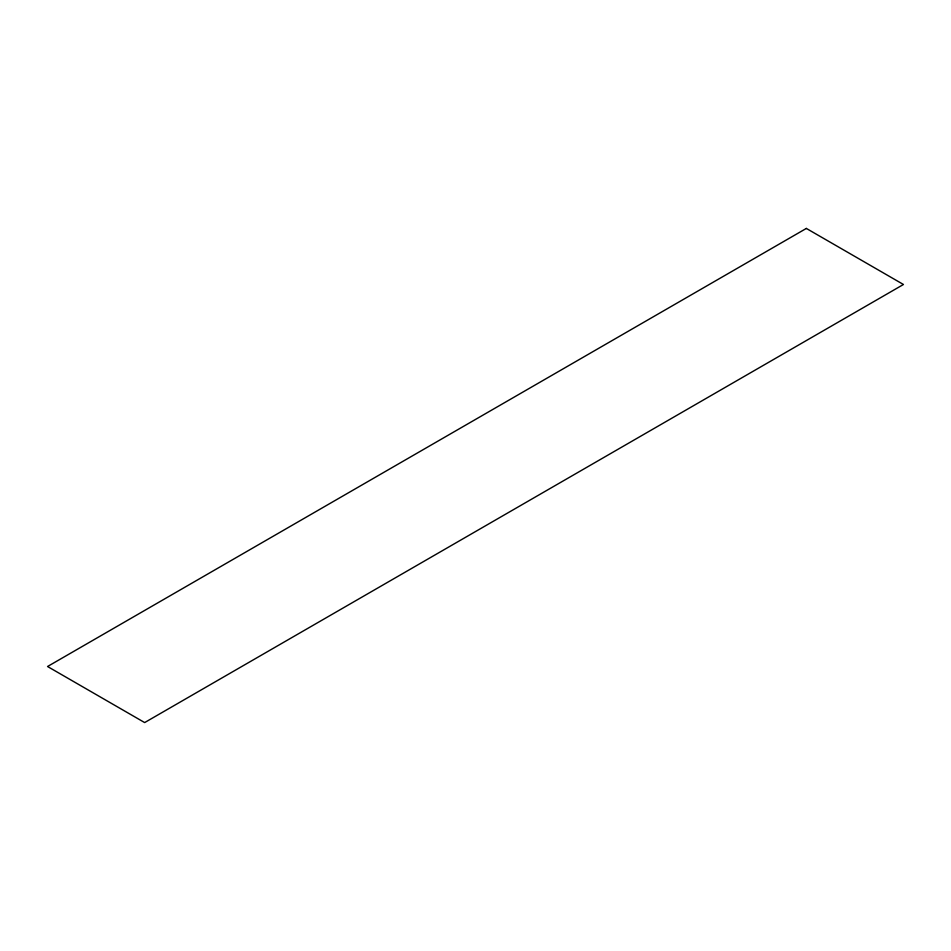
<?xml version="1.0" encoding="UTF-8"?>
<svg xmlns="http://www.w3.org/2000/svg" width="951" height="951" viewBox="0 0 951 951"><rect width="100%" height="100%" fill="white"/><g stroke="black" fill="none" stroke-linecap="round" stroke-linejoin="round"><path stroke-width="1.43" d="M806.341 228.43L47.55 666.508L144.659 722.57L903.45 284.492L806.341 228.43"/></g></svg>
